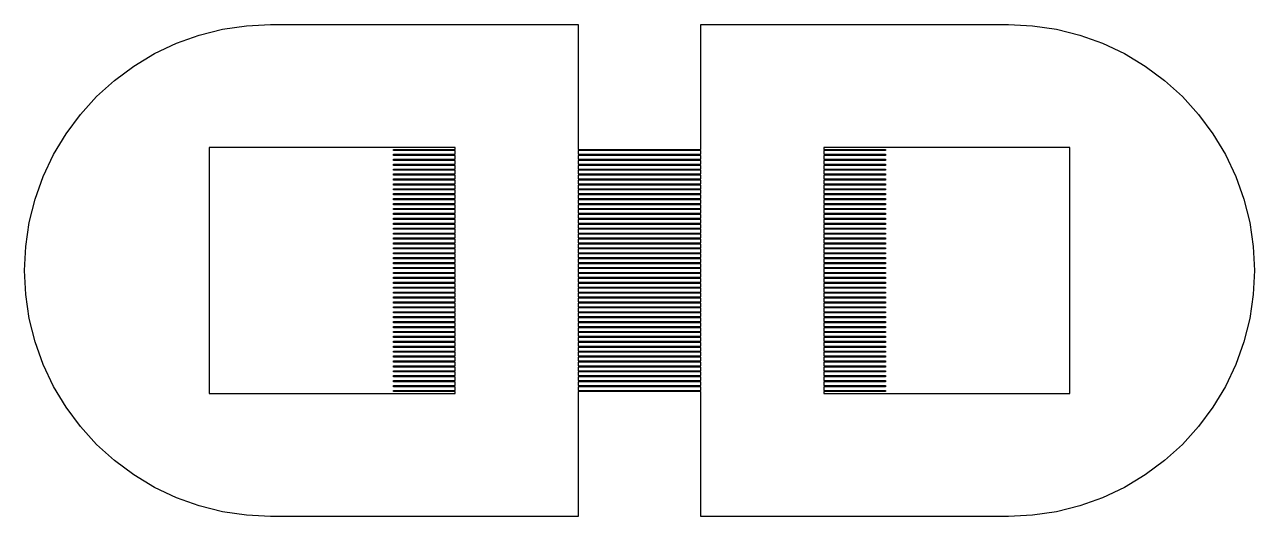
# Model space of a CAD drawing. Extents: x -16 to 83, y -18 to 83.
# Drawn here: x 18.5 to 28.5, y 7 to 11 of the extents above; entities that cross this region are included whole.
import ezdxf

# ---------------------------------------------------------------- set-up
doc = ezdxf.new("R2010")
doc.units = 0

msp = doc.modelspace()

# ---------------------------------------------------------------- linework, layer by layer
for p, q in [((20.304, 10.9904), (20.5, 11)), ((20.5, 11), (23, 11)), ((23, 11), (23, 9.98499)), ((24, 9.98499), (24, 11)), ((24, 11), (26.5, 11)), ((26.5, 11), (26.696, 10.9904)), ((19.7346, 10.8477), (19.9194, 10.9139)), ((19.9194, 10.9139), (20.1098, 10.9616)), ((20.1098, 10.9616), (20.304, 10.9904)), ((26.696, 10.9904), (26.8902, 10.9616)), ((26.8902, 10.9616), (27.0806, 10.9139)), ((27.0806, 10.9139), (27.2654, 10.8477)), ((19.5572, 10.7638), (19.7346, 10.8477)), ((27.2654, 10.8477), (27.4428, 10.7638)), ((19.3889, 10.6629), (19.5572, 10.7638)), ((27.4428, 10.7638), (27.6111, 10.6629)), ((19.2312, 10.546), (19.3889, 10.6629)), ((27.6111, 10.6629), (27.7688, 10.546)), ((19.0858, 10.4142), (19.2312, 10.546)), ((27.7688, 10.546), (27.9142, 10.4142)), ((18.954, 10.2688), (19.0858, 10.4142)), ((27.9142, 10.4142), (28.046, 10.2688)), ((18.8371, 10.1111), (18.954, 10.2688)), ((28.046, 10.2688), (28.1629, 10.1111)), ((18.7362, 9.94278), (18.8371, 10.1111)), ((28.1629, 10.1111), (28.2638, 9.94278)), ((22, 10), (20, 10)), ((20, 10), (20, 8)), ((22, 9.98499), (22, 10)), ((27, 10), (25, 10)), ((25, 10), (25, 9.98499)), ((27, 8), (27, 10)), ((18.6523, 9.76537), (18.7362, 9.94278)), ((21.5, 9.97499), (21.5, 9.98499)), ((21.5, 9.98499), (22, 9.98499)), ((22, 9.97499), (21.5, 9.97499)), ((21.5, 9.935), (21.5, 9.94499)), ((21.5, 9.94499), (22, 9.94499)), ((22, 9.935), (21.5, 9.935)), ((21.5, 9.89499), (21.5, 9.905)), ((21.5, 9.905), (22, 9.905)), ((22, 9.94499), (22, 9.97499)), ((22, 9.905), (22, 9.935)), ((23, 9.98499), (24, 9.98499)), ((24, 9.97499), (23, 9.97499)), ((23, 9.97499), (23, 9.94499)), ((23, 9.94499), (24, 9.94499)), ((24, 9.935), (23, 9.935)), ((23, 9.935), (23, 9.905)), ((23, 9.905), (24, 9.905)), ((24, 9.94499), (24, 9.97499)), ((24, 9.905), (24, 9.935)), ((25, 9.98499), (25.5, 9.98499)), ((25.5, 9.97499), (25, 9.97499)), ((25, 9.97499), (25, 9.94499)), ((25, 9.94499), (25.5, 9.94499)), ((25.5, 9.935), (25, 9.935)), ((25, 9.935), (25, 9.905)), ((25, 9.905), (25.5, 9.905)), ((25.5, 9.98499), (25.5, 9.97499)), ((25.5, 9.94499), (25.5, 9.935)), ((25.5, 9.905), (25.5, 9.89499)), ((28.2638, 9.94278), (28.3477, 9.76537)), ((22, 9.89499), (21.5, 9.89499)), ((21.5, 9.855), (21.5, 9.86499)), ((21.5, 9.86499), (22, 9.86499)), ((22, 9.855), (21.5, 9.855)), ((21.5, 9.81499), (21.5, 9.825)), ((21.5, 9.825), (22, 9.825)), ((22, 9.81499), (21.5, 9.81499)), ((22, 9.86499), (22, 9.89499)), ((22, 9.825), (22, 9.855)), ((22, 9.78499), (22, 9.81499)), ((24, 9.89499), (23, 9.89499)), ((23, 9.89499), (23, 9.86499)), ((23, 9.86499), (24, 9.86499)), ((24, 9.855), (23, 9.855)), ((23, 9.855), (23, 9.825)), ((23, 9.825), (24, 9.825)), ((24, 9.81499), (23, 9.81499)), ((23, 9.81499), (23, 9.78499)), ((24, 9.86499), (24, 9.89499)), ((24, 9.825), (24, 9.855)), ((24, 9.78499), (24, 9.81499)), ((25.5, 9.89499), (25, 9.89499)), ((25, 9.89499), (25, 9.86499)), ((25, 9.86499), (25.5, 9.86499)), ((25.5, 9.855), (25, 9.855)), ((25, 9.855), (25, 9.825)), ((25, 9.825), (25.5, 9.825)), ((25.5, 9.81499), (25, 9.81499)), ((25, 9.81499), (25, 9.78499)), ((25.5, 9.86499), (25.5, 9.855)), ((25.5, 9.825), (25.5, 9.81499)), ((18.5861, 9.58057), (18.6523, 9.76537)), ((21.5, 9.77499), (21.5, 9.78499)), ((21.5, 9.78499), (22, 9.78499)), ((22, 9.77499), (21.5, 9.77499)), ((21.5, 9.73499), (21.5, 9.745)), ((21.5, 9.745), (22, 9.745)), ((22, 9.73499), (21.5, 9.73499)), ((21.5, 9.69499), (21.5, 9.70499)), ((21.5, 9.70499), (22, 9.70499)), ((22, 9.745), (22, 9.77499)), ((22, 9.70499), (22, 9.73499)), ((23, 9.78499), (24, 9.78499)), ((24, 9.77499), (23, 9.77499)), ((23, 9.77499), (23, 9.745)), ((23, 9.745), (24, 9.745)), ((24, 9.73499), (23, 9.73499)), ((23, 9.73499), (23, 9.70499)), ((23, 9.70499), (24, 9.70499)), ((24, 9.745), (24, 9.77499)), ((24, 9.70499), (24, 9.73499)), ((25, 9.78499), (25.5, 9.78499)), ((25.5, 9.77499), (25, 9.77499)), ((25, 9.77499), (25, 9.745)), ((25, 9.745), (25.5, 9.745)), ((25.5, 9.73499), (25, 9.73499)), ((25, 9.73499), (25, 9.70499)), ((25, 9.70499), (25.5, 9.70499)), ((25.5, 9.78499), (25.5, 9.77499)), ((25.5, 9.745), (25.5, 9.73499)), ((25.5, 9.70499), (25.5, 9.69499)), ((28.3477, 9.76537), (28.4139, 9.58057)), ((22, 9.69499), (21.5, 9.69499)), ((21.5, 9.655), (21.5, 9.66499)), ((21.5, 9.66499), (22, 9.66499)), ((22, 9.655), (21.5, 9.655)), ((21.5, 9.61499), (21.5, 9.625)), ((21.5, 9.625), (22, 9.625)), ((22, 9.61499), (21.5, 9.61499)), ((22, 9.66499), (22, 9.69499)), ((22, 9.625), (22, 9.655)), ((22, 9.58499), (22, 9.61499)), ((24, 9.69499), (23, 9.69499)), ((23, 9.69499), (23, 9.66499)), ((23, 9.66499), (24, 9.66499)), ((24, 9.655), (23, 9.655)), ((23, 9.655), (23, 9.625)), ((23, 9.625), (24, 9.625)), ((24, 9.61499), (23, 9.61499)), ((23, 9.61499), (23, 9.58499)), ((24, 9.66499), (24, 9.69499)), ((24, 9.625), (24, 9.655)), ((24, 9.58499), (24, 9.61499)), ((25.5, 9.69499), (25, 9.69499)), ((25, 9.69499), (25, 9.66499)), ((25, 9.66499), (25.5, 9.66499)), ((25.5, 9.655), (25, 9.655)), ((25, 9.655), (25, 9.625)), ((25, 9.625), (25.5, 9.625)), ((25.5, 9.61499), (25, 9.61499)), ((25, 9.61499), (25, 9.58499)), ((25.5, 9.66499), (25.5, 9.655)), ((25.5, 9.625), (25.5, 9.61499)), ((18.5384, 9.39017), (18.5861, 9.58057)), ((21.5, 9.575), (21.5, 9.58499)), ((21.5, 9.58499), (22, 9.58499)), ((22, 9.575), (21.5, 9.575)), ((21.5, 9.53499), (21.5, 9.545)), ((21.5, 9.545), (22, 9.545)), ((22, 9.53499), (21.5, 9.53499)), ((21.5, 9.495), (21.5, 9.50499)), ((21.5, 9.50499), (22, 9.50499)), ((22, 9.545), (22, 9.575)), ((22, 9.50499), (22, 9.53499)), ((23, 9.58499), (24, 9.58499)), ((24, 9.575), (23, 9.575)), ((23, 9.575), (23, 9.545)), ((23, 9.545), (24, 9.545)), ((24, 9.53499), (23, 9.53499)), ((23, 9.53499), (23, 9.50499)), ((23, 9.50499), (24, 9.50499)), ((24, 9.545), (24, 9.575)), ((24, 9.50499), (24, 9.53499)), ((25, 9.58499), (25.5, 9.58499)), ((25.5, 9.575), (25, 9.575)), ((25, 9.575), (25, 9.545)), ((25, 9.545), (25.5, 9.545)), ((25.5, 9.53499), (25, 9.53499)), ((25, 9.53499), (25, 9.50499)), ((25, 9.50499), (25.5, 9.50499)), ((25.5, 9.58499), (25.5, 9.575)), ((25.5, 9.545), (25.5, 9.53499)), ((25.5, 9.50499), (25.5, 9.495)), ((28.4139, 9.58057), (28.4616, 9.39017)), ((22, 9.495), (21.5, 9.495)), ((21.5, 9.45499), (21.5, 9.465)), ((21.5, 9.465), (22, 9.465)), ((22, 9.45499), (21.5, 9.45499)), ((21.5, 9.41499), (21.5, 9.42499)), ((21.5, 9.42499), (22, 9.42499)), ((22, 9.41499), (21.5, 9.41499)), ((22, 9.465), (22, 9.495)), ((22, 9.42499), (22, 9.45499)), ((22, 9.38499), (22, 9.41499)), ((24, 9.495), (23, 9.495)), ((23, 9.495), (23, 9.465)), ((23, 9.465), (24, 9.465)), ((24, 9.45499), (23, 9.45499)), ((23, 9.45499), (23, 9.42499)), ((23, 9.42499), (24, 9.42499)), ((24, 9.41499), (23, 9.41499)), ((23, 9.41499), (23, 9.38499)), ((24, 9.465), (24, 9.495)), ((24, 9.42499), (24, 9.45499)), ((24, 9.38499), (24, 9.41499)), ((25.5, 9.495), (25, 9.495)), ((25, 9.495), (25, 9.465)), ((25, 9.465), (25.5, 9.465)), ((25.5, 9.45499), (25, 9.45499)), ((25, 9.45499), (25, 9.42499)), ((25, 9.42499), (25.5, 9.42499)), ((25.5, 9.41499), (25, 9.41499)), ((25, 9.41499), (25, 9.38499)), ((25.5, 9.465), (25.5, 9.45499)), ((25.5, 9.42499), (25.5, 9.41499)), ((18.5096, 9.19603), (18.5384, 9.39017)), ((21.5, 9.375), (21.5, 9.38499)), ((21.5, 9.38499), (22, 9.38499)), ((22, 9.375), (21.5, 9.375)), ((21.5, 9.33499), (21.5, 9.34499)), ((21.5, 9.34499), (22, 9.34499)), ((22, 9.33499), (21.5, 9.33499)), ((21.5, 9.295), (21.5, 9.30499)), ((21.5, 9.30499), (22, 9.30499)), ((22, 9.34499), (22, 9.375)), ((22, 9.30499), (22, 9.33499)), ((23, 9.38499), (24, 9.38499)), ((24, 9.375), (23, 9.375)), ((23, 9.375), (23, 9.34499)), ((23, 9.34499), (24, 9.34499)), ((24, 9.33499), (23, 9.33499)), ((23, 9.33499), (23, 9.30499)), ((23, 9.30499), (24, 9.30499)), ((24, 9.34499), (24, 9.375)), ((24, 9.30499), (24, 9.33499)), ((25, 9.38499), (25.5, 9.38499)), ((25.5, 9.375), (25, 9.375)), ((25, 9.375), (25, 9.34499)), ((25, 9.34499), (25.5, 9.34499)), ((25.5, 9.33499), (25, 9.33499)), ((25, 9.33499), (25, 9.30499)), ((25, 9.30499), (25.5, 9.30499)), ((25.5, 9.38499), (25.5, 9.375)), ((25.5, 9.34499), (25.5, 9.33499)), ((25.5, 9.30499), (25.5, 9.295)), ((28.4616, 9.39017), (28.4904, 9.19603)), ((22, 9.295), (21.5, 9.295)), ((21.5, 9.25499), (21.5, 9.265)), ((21.5, 9.265), (22, 9.265)), ((22, 9.25499), (21.5, 9.25499)), ((21.5, 9.215), (21.5, 9.22499)), ((21.5, 9.22499), (22, 9.22499)), ((22, 9.215), (21.5, 9.215)), ((22, 9.265), (22, 9.295)), ((22, 9.22499), (22, 9.25499)), ((22, 9.185), (22, 9.215)), ((24, 9.295), (23, 9.295)), ((23, 9.295), (23, 9.265)), ((23, 9.265), (24, 9.265)), ((24, 9.25499), (23, 9.25499)), ((23, 9.25499), (23, 9.22499)), ((23, 9.22499), (24, 9.22499)), ((24, 9.215), (23, 9.215)), ((23, 9.215), (23, 9.185)), ((24, 9.265), (24, 9.295)), ((24, 9.22499), (24, 9.25499)), ((24, 9.185), (24, 9.215)), ((25.5, 9.295), (25, 9.295)), ((25, 9.295), (25, 9.265)), ((25, 9.265), (25.5, 9.265)), ((25.5, 9.25499), (25, 9.25499)), ((25, 9.25499), (25, 9.22499)), ((25, 9.22499), (25.5, 9.22499)), ((25.5, 9.215), (25, 9.215)), ((25, 9.215), (25, 9.185)), ((25.5, 9.265), (25.5, 9.25499)), ((25.5, 9.22499), (25.5, 9.215)), ((18.5, 9), (18.5096, 9.19603)), ((21.5, 9.17499), (21.5, 9.185)), ((21.5, 9.185), (22, 9.185)), ((22, 9.17499), (21.5, 9.17499)), ((21.5, 9.13499), (21.5, 9.14499)), ((21.5, 9.14499), (22, 9.14499)), ((22, 9.13499), (21.5, 9.13499)), ((21.5, 9.09499), (21.5, 9.105)), ((21.5, 9.105), (22, 9.105)), ((22, 9.14499), (22, 9.17499)), ((22, 9.105), (22, 9.13499)), ((23, 9.185), (24, 9.185)), ((24, 9.17499), (23, 9.17499)), ((23, 9.17499), (23, 9.14499)), ((23, 9.14499), (24, 9.14499)), ((24, 9.13499), (23, 9.13499)), ((23, 9.13499), (23, 9.105)), ((23, 9.105), (24, 9.105)), ((24, 9.14499), (24, 9.17499)), ((24, 9.105), (24, 9.13499)), ((25, 9.185), (25.5, 9.185)), ((25.5, 9.17499), (25, 9.17499)), ((25, 9.17499), (25, 9.14499)), ((25, 9.14499), (25.5, 9.14499)), ((25.5, 9.13499), (25, 9.13499)), ((25, 9.13499), (25, 9.105)), ((25, 9.105), (25.5, 9.105)), ((25.5, 9.185), (25.5, 9.17499)), ((25.5, 9.14499), (25.5, 9.13499)), ((25.5, 9.105), (25.5, 9.09499)), ((28.4904, 9.19603), (28.5, 9)), ((18.5096, 8.80397), (18.5, 9)), ((22, 9.09499), (21.5, 9.09499)), ((21.5, 9.05499), (21.5, 9.06499)), ((21.5, 9.06499), (22, 9.06499)), ((22, 9.05499), (21.5, 9.05499)), ((21.5, 9.015), (21.5, 9.02499)), ((21.5, 9.02499), (22, 9.02499)), ((22, 9.015), (21.5, 9.015)), ((22, 9.06499), (22, 9.09499)), ((22, 9.02499), (22, 9.05499)), ((22, 8.985), (22, 9.015)), ((24, 9.09499), (23, 9.09499)), ((23, 9.09499), (23, 9.06499)), ((23, 9.06499), (24, 9.06499)), ((24, 9.05499), (23, 9.05499)), ((23, 9.05499), (23, 9.02499)), ((23, 9.02499), (24, 9.02499)), ((24, 9.015), (23, 9.015)), ((23, 9.015), (23, 8.985)), ((24, 9.06499), (24, 9.09499)), ((24, 9.02499), (24, 9.05499)), ((24, 8.985), (24, 9.015)), ((25.5, 9.09499), (25, 9.09499)), ((25, 9.09499), (25, 9.06499)), ((25, 9.06499), (25.5, 9.06499)), ((25.5, 9.05499), (25, 9.05499)), ((25, 9.05499), (25, 9.02499)), ((25, 9.02499), (25.5, 9.02499)), ((25.5, 9.015), (25, 9.015)), ((25, 9.015), (25, 8.985)), ((25.5, 9.06499), (25.5, 9.05499)), ((25.5, 9.02499), (25.5, 9.015)), ((28.5, 9), (28.4904, 8.80397)), ((21.5, 8.97501), (21.5, 8.985)), ((21.5, 8.985), (22, 8.985)), ((22, 8.97501), (21.5, 8.97501)), ((21.5, 8.93501), (21.5, 8.94501)), ((21.5, 8.94501), (22, 8.94501)), ((22, 8.93501), (21.5, 8.93501)), ((21.5, 8.895), (21.5, 8.90501)), ((21.5, 8.90501), (22, 8.90501)), ((22, 8.94501), (22, 8.97501)), ((22, 8.90501), (22, 8.93501)), ((23, 8.985), (24, 8.985)), ((24, 8.97501), (23, 8.97501)), ((23, 8.97501), (23, 8.94501)), ((23, 8.94501), (24, 8.94501)), ((24, 8.93501), (23, 8.93501)), ((23, 8.93501), (23, 8.90501)), ((23, 8.90501), (24, 8.90501)), ((24, 8.94501), (24, 8.97501)), ((24, 8.90501), (24, 8.93501)), ((25, 8.985), (25.5, 8.985)), ((25.5, 8.97501), (25, 8.97501)), ((25, 8.97501), (25, 8.94501)), ((25, 8.94501), (25.5, 8.94501)), ((25.5, 8.93501), (25, 8.93501)), ((25, 8.93501), (25, 8.90501)), ((25, 8.90501), (25.5, 8.90501)), ((25.5, 8.985), (25.5, 8.97501)), ((25.5, 8.94501), (25.5, 8.93501)), ((25.5, 8.90501), (25.5, 8.895)), ((18.5384, 8.60983), (18.5096, 8.80397)), ((22, 8.895), (21.5, 8.895)), ((21.5, 8.85501), (21.5, 8.86501)), ((21.5, 8.86501), (22, 8.86501)), ((22, 8.85501), (21.5, 8.85501)), ((21.5, 8.815), (21.5, 8.82501)), ((21.5, 8.82501), (22, 8.82501)), ((22, 8.815), (21.5, 8.815)), ((22, 8.86501), (22, 8.895)), ((22, 8.82501), (22, 8.85501)), ((22, 8.785), (22, 8.815)), ((24, 8.895), (23, 8.895)), ((23, 8.895), (23, 8.86501)), ((23, 8.86501), (24, 8.86501)), ((24, 8.85501), (23, 8.85501)), ((23, 8.85501), (23, 8.82501)), ((23, 8.82501), (24, 8.82501)), ((24, 8.815), (23, 8.815)), ((23, 8.815), (23, 8.785)), ((24, 8.86501), (24, 8.895)), ((24, 8.82501), (24, 8.85501)), ((24, 8.785), (24, 8.815)), ((25.5, 8.895), (25, 8.895)), ((25, 8.895), (25, 8.86501)), ((25, 8.86501), (25.5, 8.86501)), ((25.5, 8.85501), (25, 8.85501)), ((25, 8.85501), (25, 8.82501)), ((25, 8.82501), (25.5, 8.82501)), ((25.5, 8.815), (25, 8.815)), ((25, 8.815), (25, 8.785)), ((25.5, 8.86501), (25.5, 8.85501)), ((25.5, 8.82501), (25.5, 8.815)), ((28.4904, 8.80397), (28.4616, 8.60983)), ((21.5, 8.77501), (21.5, 8.785)), ((21.5, 8.785), (22, 8.785)), ((22, 8.77501), (21.5, 8.77501)), ((21.5, 8.735), (21.5, 8.74501)), ((21.5, 8.74501), (22, 8.74501)), ((22, 8.735), (21.5, 8.735)), ((21.5, 8.69501), (21.5, 8.705)), ((21.5, 8.705), (22, 8.705)), ((22, 8.74501), (22, 8.77501)), ((22, 8.705), (22, 8.735)), ((23, 8.785), (24, 8.785)), ((24, 8.77501), (23, 8.77501)), ((23, 8.77501), (23, 8.74501)), ((23, 8.74501), (24, 8.74501)), ((24, 8.735), (23, 8.735)), ((23, 8.735), (23, 8.705)), ((23, 8.705), (24, 8.705)), ((24, 8.74501), (24, 8.77501)), ((24, 8.705), (24, 8.735)), ((25, 8.785), (25.5, 8.785)), ((25.5, 8.77501), (25, 8.77501)), ((25, 8.77501), (25, 8.74501)), ((25, 8.74501), (25.5, 8.74501)), ((25.5, 8.735), (25, 8.735)), ((25, 8.735), (25, 8.705)), ((25, 8.705), (25.5, 8.705)), ((25.5, 8.785), (25.5, 8.77501)), ((25.5, 8.74501), (25.5, 8.735)), ((25.5, 8.705), (25.5, 8.69501)), ((18.5861, 8.41943), (18.5384, 8.60983)), ((22, 8.69501), (21.5, 8.69501)), ((21.5, 8.65501), (21.5, 8.66501)), ((21.5, 8.66501), (22, 8.66501)), ((22, 8.65501), (21.5, 8.65501)), ((21.5, 8.61501), (21.5, 8.625)), ((21.5, 8.625), (22, 8.625)), ((22, 8.61501), (21.5, 8.61501)), ((22, 8.66501), (22, 8.69501)), ((22, 8.625), (22, 8.65501)), ((22, 8.58501), (22, 8.61501)), ((24, 8.69501), (23, 8.69501)), ((23, 8.69501), (23, 8.66501)), ((23, 8.66501), (24, 8.66501)), ((24, 8.65501), (23, 8.65501)), ((23, 8.65501), (23, 8.625)), ((23, 8.625), (24, 8.625)), ((24, 8.61501), (23, 8.61501)), ((23, 8.61501), (23, 8.58501)), ((24, 8.66501), (24, 8.69501)), ((24, 8.625), (24, 8.65501)), ((24, 8.58501), (24, 8.61501)), ((25.5, 8.69501), (25, 8.69501)), ((25, 8.69501), (25, 8.66501)), ((25, 8.66501), (25.5, 8.66501)), ((25.5, 8.65501), (25, 8.65501)), ((25, 8.65501), (25, 8.625)), ((25, 8.625), (25.5, 8.625)), ((25.5, 8.61501), (25, 8.61501)), ((25, 8.61501), (25, 8.58501)), ((25.5, 8.66501), (25.5, 8.65501)), ((25.5, 8.625), (25.5, 8.61501)), ((28.4616, 8.60983), (28.4139, 8.41943)), ((21.5, 8.57501), (21.5, 8.58501)), ((21.5, 8.58501), (22, 8.58501)), ((22, 8.57501), (21.5, 8.57501)), ((21.5, 8.535), (21.5, 8.54501)), ((21.5, 8.54501), (22, 8.54501)), ((22, 8.535), (21.5, 8.535)), ((21.5, 8.49501), (21.5, 8.505)), ((21.5, 8.505), (22, 8.505)), ((22, 8.54501), (22, 8.57501)), ((22, 8.505), (22, 8.535)), ((23, 8.58501), (24, 8.58501)), ((24, 8.57501), (23, 8.57501)), ((23, 8.57501), (23, 8.54501)), ((23, 8.54501), (24, 8.54501)), ((24, 8.535), (23, 8.535)), ((23, 8.535), (23, 8.505)), ((23, 8.505), (24, 8.505)), ((24, 8.54501), (24, 8.57501)), ((24, 8.505), (24, 8.535)), ((25, 8.58501), (25.5, 8.58501)), ((25.5, 8.57501), (25, 8.57501)), ((25, 8.57501), (25, 8.54501)), ((25, 8.54501), (25.5, 8.54501)), ((25.5, 8.535), (25, 8.535)), ((25, 8.535), (25, 8.505)), ((25, 8.505), (25.5, 8.505)), ((25.5, 8.58501), (25.5, 8.57501)), ((25.5, 8.54501), (25.5, 8.535)), ((25.5, 8.505), (25.5, 8.49501)), ((18.6523, 8.23463), (18.5861, 8.41943)), ((22, 8.49501), (21.5, 8.49501)), ((21.5, 8.455), (21.5, 8.46501)), ((21.5, 8.46501), (22, 8.46501)), ((22, 8.455), (21.5, 8.455)), ((21.5, 8.41501), (21.5, 8.425)), ((21.5, 8.425), (22, 8.425)), ((22, 8.41501), (21.5, 8.41501)), ((22, 8.46501), (22, 8.49501)), ((22, 8.425), (22, 8.455)), ((22, 8.38501), (22, 8.41501)), ((24, 8.49501), (23, 8.49501)), ((23, 8.49501), (23, 8.46501)), ((23, 8.46501), (24, 8.46501)), ((24, 8.455), (23, 8.455)), ((23, 8.455), (23, 8.425)), ((23, 8.425), (24, 8.425)), ((24, 8.41501), (23, 8.41501)), ((23, 8.41501), (23, 8.38501)), ((24, 8.46501), (24, 8.49501)), ((24, 8.425), (24, 8.455)), ((24, 8.38501), (24, 8.41501)), ((25.5, 8.49501), (25, 8.49501)), ((25, 8.49501), (25, 8.46501)), ((25, 8.46501), (25.5, 8.46501)), ((25.5, 8.455), (25, 8.455)), ((25, 8.455), (25, 8.425)), ((25, 8.425), (25.5, 8.425)), ((25.5, 8.41501), (25, 8.41501)), ((25, 8.41501), (25, 8.38501)), ((25.5, 8.46501), (25.5, 8.455)), ((25.5, 8.425), (25.5, 8.41501)), ((28.4139, 8.41943), (28.3477, 8.23463)), ((21.5, 8.375), (21.5, 8.38501)), ((21.5, 8.38501), (22, 8.38501)), ((22, 8.375), (21.5, 8.375)), ((21.5, 8.33501), (21.5, 8.345)), ((21.5, 8.345), (22, 8.345)), ((22, 8.33501), (21.5, 8.33501)), ((21.5, 8.29501), (21.5, 8.30501)), ((21.5, 8.30501), (22, 8.30501)), ((22, 8.345), (22, 8.375)), ((22, 8.30501), (22, 8.33501)), ((23, 8.38501), (24, 8.38501)), ((24, 8.375), (23, 8.375)), ((23, 8.375), (23, 8.345)), ((23, 8.345), (24, 8.345)), ((24, 8.33501), (23, 8.33501)), ((23, 8.33501), (23, 8.30501)), ((23, 8.30501), (24, 8.30501)), ((24, 8.345), (24, 8.375)), ((24, 8.30501), (24, 8.33501)), ((25, 8.38501), (25.5, 8.38501)), ((25.5, 8.375), (25, 8.375)), ((25, 8.375), (25, 8.345)), ((25, 8.345), (25.5, 8.345)), ((25.5, 8.33501), (25, 8.33501)), ((25, 8.33501), (25, 8.30501)), ((25, 8.30501), (25.5, 8.30501)), ((25.5, 8.38501), (25.5, 8.375)), ((25.5, 8.345), (25.5, 8.33501)), ((25.5, 8.30501), (25.5, 8.29501)), ((18.7362, 8.05722), (18.6523, 8.23463)), ((22, 8.29501), (21.5, 8.29501)), ((21.5, 8.255), (21.5, 8.26501)), ((21.5, 8.26501), (22, 8.26501)), ((22, 8.255), (21.5, 8.255)), ((21.5, 8.21501), (21.5, 8.22501)), ((21.5, 8.22501), (22, 8.22501)), ((22, 8.21501), (21.5, 8.21501)), ((22, 8.26501), (22, 8.29501)), ((22, 8.22501), (22, 8.255)), ((22, 8.18501), (22, 8.21501)), ((24, 8.29501), (23, 8.29501)), ((23, 8.29501), (23, 8.26501)), ((23, 8.26501), (24, 8.26501)), ((24, 8.255), (23, 8.255)), ((23, 8.255), (23, 8.22501)), ((23, 8.22501), (24, 8.22501)), ((24, 8.21501), (23, 8.21501)), ((23, 8.21501), (23, 8.18501)), ((24, 8.26501), (24, 8.29501)), ((24, 8.22501), (24, 8.255)), ((24, 8.18501), (24, 8.21501)), ((25.5, 8.29501), (25, 8.29501)), ((25, 8.29501), (25, 8.26501)), ((25, 8.26501), (25.5, 8.26501)), ((25.5, 8.255), (25, 8.255)), ((25, 8.255), (25, 8.22501)), ((25, 8.22501), (25.5, 8.22501)), ((25.5, 8.21501), (25, 8.21501)), ((25, 8.21501), (25, 8.18501)), ((25.5, 8.26501), (25.5, 8.255)), ((25.5, 8.22501), (25.5, 8.21501)), ((28.3477, 8.23463), (28.2638, 8.05722)), ((21.5, 8.175), (21.5, 8.18501)), ((21.5, 8.18501), (22, 8.18501)), ((22, 8.175), (21.5, 8.175)), ((21.5, 8.13501), (21.5, 8.145)), ((21.5, 8.145), (22, 8.145)), ((22, 8.13501), (21.5, 8.13501)), ((21.5, 8.095), (21.5, 8.10501)), ((21.5, 8.10501), (22, 8.10501)), ((22, 8.145), (22, 8.175)), ((22, 8.10501), (22, 8.13501)), ((23, 8.18501), (24, 8.18501)), ((24, 8.175), (23, 8.175)), ((23, 8.175), (23, 8.145)), ((23, 8.145), (24, 8.145)), ((24, 8.13501), (23, 8.13501)), ((23, 8.13501), (23, 8.10501)), ((23, 8.10501), (24, 8.10501)), ((24, 8.145), (24, 8.175)), ((24, 8.10501), (24, 8.13501)), ((25, 8.18501), (25.5, 8.18501)), ((25.5, 8.175), (25, 8.175)), ((25, 8.175), (25, 8.145)), ((25, 8.145), (25.5, 8.145)), ((25.5, 8.13501), (25, 8.13501)), ((25, 8.13501), (25, 8.10501)), ((25, 8.10501), (25.5, 8.10501)), ((25.5, 8.18501), (25.5, 8.175)), ((25.5, 8.145), (25.5, 8.13501)), ((25.5, 8.10501), (25.5, 8.095)), ((18.8371, 7.88887), (18.7362, 8.05722)), ((20, 8), (22, 8)), ((22, 8.095), (21.5, 8.095)), ((21.5, 8.05501), (21.5, 8.065)), ((21.5, 8.065), (22, 8.065)), ((22, 8.05501), (21.5, 8.05501)), ((21.5, 8.01501), (21.5, 8.02501)), ((21.5, 8.02501), (22, 8.02501)), ((22, 8.01501), (21.5, 8.01501)), ((22, 8.065), (22, 8.095)), ((22, 8.02501), (22, 8.05501)), ((22, 8), (22, 8.01501)), ((24, 8.095), (23, 8.095)), ((23, 8.095), (23, 8.065)), ((23, 8.065), (24, 8.065)), ((24, 8.05501), (23, 8.05501)), ((23, 8.05501), (23, 8.02501)), ((23, 8.02501), (24, 8.02501)), ((24, 8.01501), (23, 8.01501)), ((23, 8.01501), (23, 7)), ((24, 8.065), (24, 8.095)), ((24, 8.02501), (24, 8.05501)), ((24, 7), (24, 8.01501)), ((25.5, 8.095), (25, 8.095)), ((25, 8.095), (25, 8.065)), ((25, 8.065), (25.5, 8.065)), ((25.5, 8.05501), (25, 8.05501)), ((25, 8.05501), (25, 8.02501)), ((25, 8.02501), (25.5, 8.02501)), ((25.5, 8.01501), (25, 8.01501)), ((25, 8.01501), (25, 8)), ((25, 8), (27, 8)), ((25.5, 8.065), (25.5, 8.05501)), ((25.5, 8.02501), (25.5, 8.01501)), ((28.2638, 8.05722), (28.1629, 7.88887)), ((18.954, 7.73122), (18.8371, 7.88887)), ((28.1629, 7.88887), (28.046, 7.73122)), ((19.0858, 7.5858), (18.954, 7.73122)), ((28.046, 7.73122), (27.9142, 7.5858)), ((19.2312, 7.45398), (19.0858, 7.5858)), ((27.9142, 7.5858), (27.7688, 7.45398)), ((19.3889, 7.33707), (19.2312, 7.45398)), ((27.7688, 7.45398), (27.6111, 7.33707)), ((19.5572, 7.23616), (19.3889, 7.33707)), ((27.6111, 7.33707), (27.4428, 7.23616)), ((19.7346, 7.15225), (19.5572, 7.23616)), ((27.4428, 7.23616), (27.2654, 7.15225)), ((19.9194, 7.08612), (19.7346, 7.15225)), ((27.2654, 7.15225), (27.0806, 7.08612)), ((20.1098, 7.03844), (19.9194, 7.08612)), ((20.304, 7.00964), (20.1098, 7.03844)), ((20.5, 7), (20.304, 7.00964)), ((23, 7), (20.5, 7)), ((26.5, 7), (24, 7)), ((26.696, 7.00964), (26.5, 7)), ((26.8902, 7.03844), (26.696, 7.00964)), ((27.0806, 7.08612), (26.8902, 7.03844))]:
    msp.add_line(p, q)

doc.saveas('drawing.dxf')
